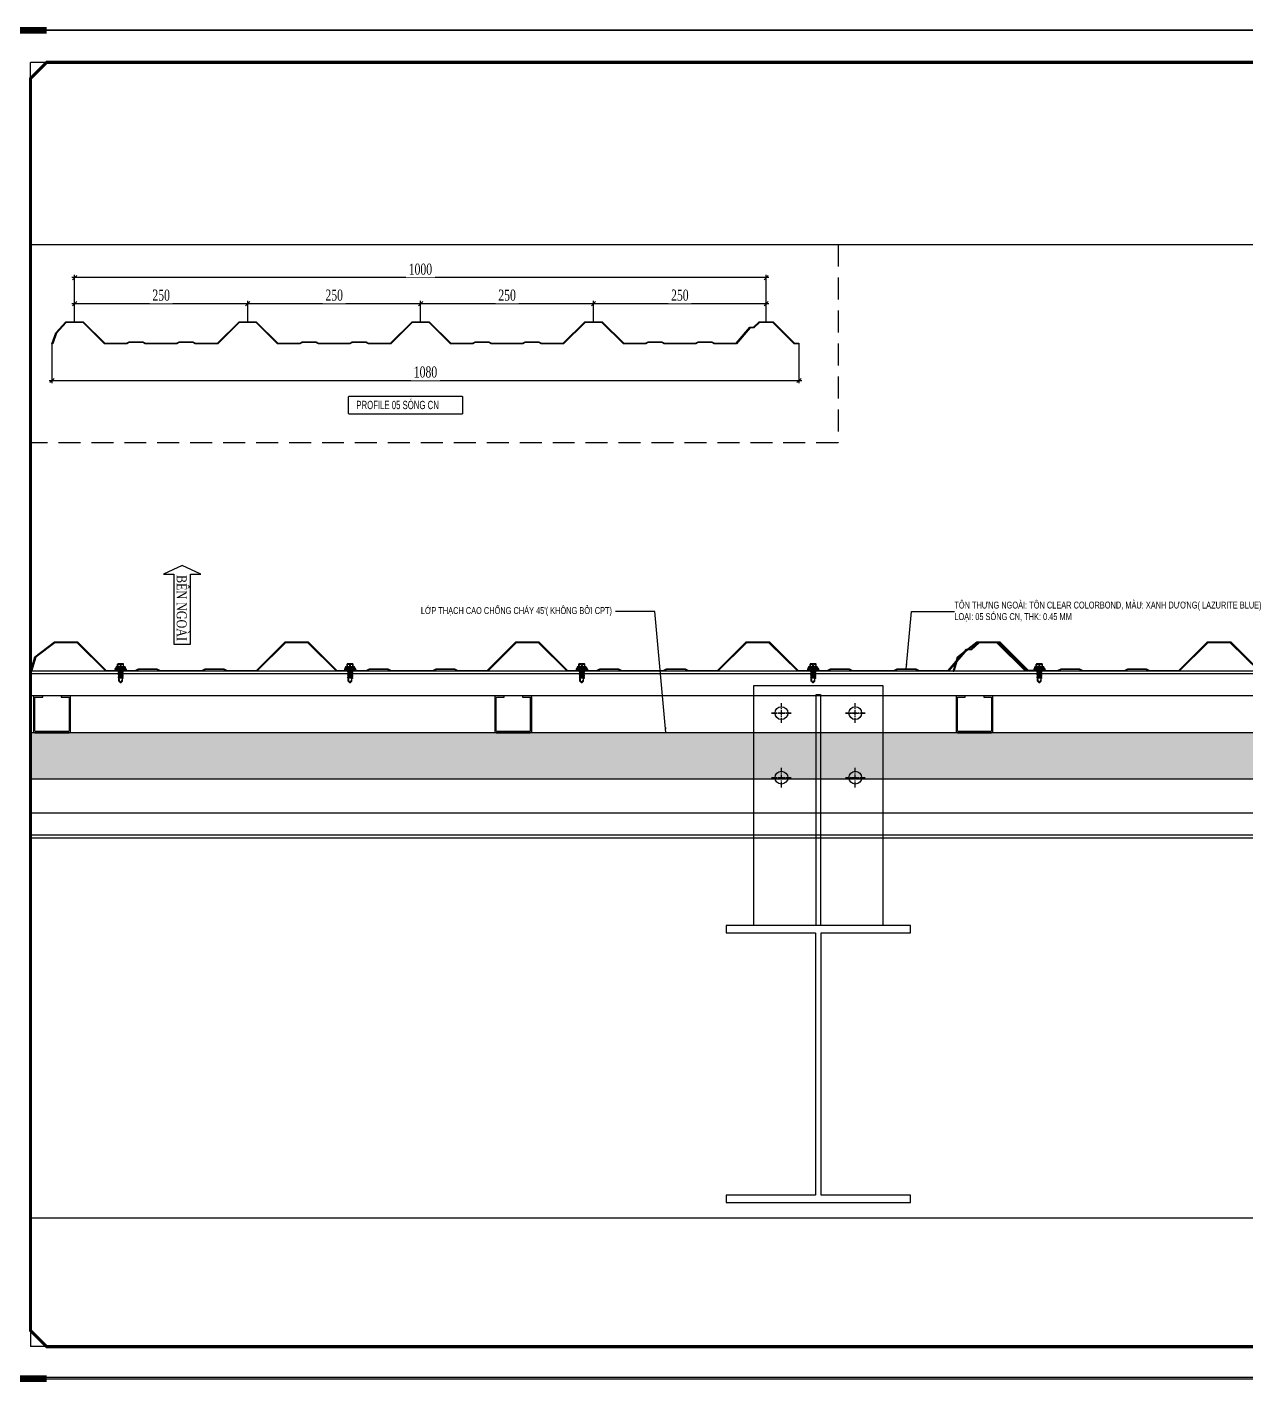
# Model space of a CAD drawing. Header units: inches. Extents: x 340055 to 349452, y -34649 to -30845.
# Drawn here: x 342817.2 to 343257.6, y -32250.6 to -31761.3 of the extents above; entities that cross this region are included whole.
import ezdxf

# ---------------------------------------------------------------- set-up
doc = ezdxf.new("R2010")
doc.units = ezdxf.units.IN
doc.header["$MEASUREMENT"] = 0
doc.linetypes.add('CENTER2', pattern=[28.575, 19.05, -3.175, 3.175, -3.175])
doc.linetypes.add('HIDDEN2', pattern=[4.7625, 3.175, -1.5875])
for name, color, linetype in [('2', 2, 'Continuous'), ('3', 3, 'Continuous'), ('7', 7, 'Continuous'), ('CAUTAO', 7, 'Continuous'), ('Co ban', 2, 'Continuous'), ('DIM', 8, 'Continuous'), ('NET IN', 3, 'Continuous'), ('STRUCTURE', 1, 'Continuous')]:
    doc.layers.add(name, color=color, linetype=linetype)
doc.layers.add('TL-TIILE BLOCK A2$0$TL-TITLE BLOCK 1', color=7, linetype='Continuous', lineweight=50)
doc.styles.add('ST1', font='times.ttf', dxfattribs={"width": 0.7})
doc.styles.add('ST1H', font='vnshxh.shx', dxfattribs={"width": 0.7})
doc.styles.add('vntimeh.shx', font='vntimeh.shx', dxfattribs={"width": 0.8, "bigfont": 'bigfont.shx'})
doc.dimstyles.new('3', dxfattribs={"dimtxt": 3.5, "dimasz": 1.8, "dimexe": 1, "dimexo": 0, "dimgap": 1, "dimtad": 1, "dimdec": 0, "dimlfac": 3, "dimzin": 0, "dimdsep": 46, "dimtxsty": 'ST1H', "dimblk": 'OBLIQUE', "dimcen": 1, "dimdle": 1, "dimclrd": 8, "dimclre": 8, "dimclrt": 3, "dimadec": 0, "dimazin": 0, "dimtfac": 1, "dimtdec": 0, "dimtix": 1, "dimtofl": 0, "dimtmove": 1, "dimatfit": 3, "dimfxl": 0, "dimtolj": 1, "dimtzin": 0, "dimlwd": -1, "dimlwe": -1, "dimarcsym": 0})
doc.dimstyles.new('4', dxfattribs={"dimtxt": 4, "dimasz": 1.5, "dimexe": 1, "dimexo": 0, "dimgap": 1, "dimtad": 1, "dimdec": 0, "dimlfac": 4, "dimzin": 0, "dimdsep": 46, "dimtxsty": 'ST1', "dimblk": 'OBLIQUE', "dimcen": 1, "dimdle": 1, "dimclrd": 8, "dimclre": 8, "dimclrt": 3, "dimadec": 0, "dimazin": 0, "dimtfac": 1, "dimtdec": 0, "dimtix": 1, "dimtmove": 0, "dimatfit": 3, "dimfxl": 0, "dimtolj": 1, "dimtzin": 0, "dimlwd": -1, "dimlwe": -1, "dimarcsym": 0})

# ---------------------------------------------------------------- blocks, each defined once
blk = doc.blocks.new('Short_Self_drilling')
at = {"layer": 'STRUCTURE', "color": 1, "linetype": 'Continuous'}
for p, q in [((6.4, 1.7), (-6.4, 1.7)), ((5.1, 3.8), (-5.1, 3.8)), ((-2.6, 2.9), (-5.1, 2.9)), ((-3.4, 3.8), (-3.4, 6.8)), ((3, 7.2), (-3, 7.2)), ((2.6, 2.9), (-2.6, 2.9)), ((-2.1, 2.8), (-2.1, 2.9)), ((6.3, 0), (0, 0)), ((2.2, 2.8), (2.2, 2.9)), ((2.2, -0.5), (2.2, 0)), ((5.1, 2.9), (2.6, 2.9)), ((3.4, 3.8), (3.4, 6.8)), ((3, -1.2), (-2.7, -0.2)), ((3, -2.7), (-2.7, -1.8)), ((3, -4.2), (-2.7, -3.3)), ((3, -5.8), (-2.7, -4.8)), ((3, -7.3), (-2.7, -6.3)), ((-1.9, -8), (-2.7, -7.9)), ((-2.1, -1.4), (-2.1, -0.9)), ((-2.1, -2.9), (-2.1, -2.4)), ((-2.1, -4.4), (-2.1, -3.9)), ((-2.1, -6), (-2.1, -5.4)), ((-2.1, -7.5), (-2.1, -7)), ((-2.1, -12.3), (-2.1, -8.5)), ((3, -8.8), (-1.1, -8.1)), ((2.1, -12.3), (2.1, -9.1)), ((2.2, -2), (2.2, -1.5)), ((2.2, -3.6), (2.2, -3)), ((2.2, -5.1), (2.2, -4.6)), ((2.2, -6.6), (2.2, -6.1)), ((2.2, -8.1), (2.2, -7.6))]:
    blk.add_line(p, q, dxfattribs=at)
blk.add_lwpolyline([(6.4, 1.3), (6.4, 1.7), (2.1, 2.8), (-2.1, 2.8), (-6.4, 1.7), (-6.4, 1.3)], close=True, dxfattribs=at)
for points in [[(-6.4, 1.3, -0.088869), (-6.3, 0), (0, 0)], [(-0.1, 3.8), (-0.3, 6.2, 0.338878), (-3.1, 6.2), (-3.3, 3.8)], [(3.3, 3.8), (3.1, 6.2, 0.338878), (0.3, 6.2), (0.1, 3.8)], [(2.1, -12.3), (0.2, -14.2, -0.333596), (-0.2, -14.2), (-2.1, -12.3)], [(-0.1, -14), (-1, -12.2, -0.148657), (-1.4, -11.2), (-2, -7.7, -0.815006), (-1.2, -7.8, 0.150833), (-0.8, -8.7)], [(2.1, -12.3), (1.7, -11.7, 0.52242), (0.9, -11.7), (-0.2, -14.2)]]:
    blk.add_lwpolyline(points, format="xyb", dxfattribs=at)
for points in [[(3, -1.2), (2.2, -1.5), (-2.1, -0.8), (-2.7, -0.2), (-2.4, 0)], [(3, -2.7), (2.2, -3), (-2.1, -2.4), (-2.7, -1.8), (-2.1, -1.4), (2.2, -2), (3, -2.7)], [(3, -4.2), (2.2, -4.6), (-2.1, -3.9), (-2.7, -3.3), (-2.1, -2.9), (2.2, -3.6), (3, -4.2)], [(3, -5.8), (2.2, -6.1), (-2.1, -5.4), (-2.7, -4.8), (-2.1, -4.4), (2.2, -5.1), (3, -5.8)], [(3, -7.3), (2.2, -7.6), (-2.1, -7), (-2.7, -6.3), (-2.1, -6), (2.2, -6.6), (3, -7.3)], [(-1.8, -8.5), (-2.1, -8.5), (-2.7, -7.9), (-2.1, -7.5), (-1.8, -7.5)], [(-1.3, -7.6), (2.2, -8.1), (3, -8.8)], [(-1.2, 0), (2.2, -0.5), (3, -1.2)], [(3, -8.8), (2.2, -9.1), (-0.8, -8.7)]]:
    blk.add_lwpolyline(points, dxfattribs=at)
for centre, radius, start, end in [((-5, 3.3), 0.455, 109.7949, 250.2674), ((-3, 6.8), 0.429, 90.0311, 180.0311), ((3, 6.8), 0.429, 0.0311, 90.0311), ((5.1, 3.3), 0.435, 279.7276, 80.3347), ((10, 0.2), 3.74, 162.2963, 182.6103)]:
    blk.add_arc(centre, radius, start, end, dxfattribs=at)
blk = doc.blocks.new('_Oblique')
at = {"color": 0, "linetype": 'ByBlock', "lineweight": -2}
blk.add_line((-0.5, -0.5), (0.5, 0.5), dxfattribs=at)
blk = doc.blocks.new('*D592')
at = {"color": 8, "linetype": 'Continuous', "transparency": 16777216}
for p, q in [((342834.34, -31867.68), (342834.34, -31860.15)), ((342896.86, -31867.93), (342896.86, -31860.15)), ((342833.34, -31861.15), (342897.86, -31861.15))]:
    blk.add_line(p, q, dxfattribs=at)
at = {"layer": 'Defpoints', "color": 0, "transparency": 16777216}
for p in [(342896.86, -31861.15), (342834.34, -31867.68), (342896.86, -31867.93)]:
    blk.add_point(p, dxfattribs=at)
at = {"color": 8, "transparency": 16777216, "xscale": 1.5, "yscale": 1.5, "zscale": 1.5, "rotation": 180}
blk.add_blockref('_Oblique', (342834.34, -31861.15), dxfattribs=at)
at = {"color": 8, "transparency": 16777216, "xscale": 1.5, "yscale": 1.5, "zscale": 1.5}
blk.add_blockref('_Oblique', (342896.86, -31861.15), dxfattribs=at)
at = {"color": 3, "transparency": 16777216, "insert": (342865.6, -31858.11), "char_height": 4, "attachment_point": 5, "style": 'ST1', "bg_fill": 3, "box_fill_scale": 1.25, "bg_fill_color": 256, "bg_fill_true_color": 13158600, "bg_fill_transparency": 0}
blk.add_mtext('\\A1;250', dxfattribs=at)
blk = doc.blocks.new('*D593')
at = {"color": 8, "linetype": 'Continuous', "transparency": 16777216}
for p, q in [((342896.86, -31867.93), (342896.86, -31860.15)), ((342959.37, -31867.93), (342959.37, -31860.15)), ((342895.86, -31861.15), (342960.37, -31861.15))]:
    blk.add_line(p, q, dxfattribs=at)
at = {"layer": 'Defpoints', "color": 0, "transparency": 16777216}
for p in [(342959.37, -31861.15), (342896.86, -31867.93), (342959.37, -31867.93)]:
    blk.add_point(p, dxfattribs=at)
at = {"color": 8, "transparency": 16777216, "xscale": 1.5, "yscale": 1.5, "zscale": 1.5, "rotation": 180}
blk.add_blockref('_Oblique', (342896.86, -31861.15), dxfattribs=at)
at = {"color": 8, "transparency": 16777216, "xscale": 1.5, "yscale": 1.5, "zscale": 1.5}
blk.add_blockref('_Oblique', (342959.37, -31861.15), dxfattribs=at)
at = {"color": 3, "transparency": 16777216, "insert": (342928.12, -31858.11), "char_height": 4, "attachment_point": 5, "style": 'ST1', "bg_fill": 3, "box_fill_scale": 1.25, "bg_fill_color": 256, "bg_fill_true_color": 13158600, "bg_fill_transparency": 0}
blk.add_mtext('\\A1;250', dxfattribs=at)
blk = doc.blocks.new('*D594')
at = {"color": 8, "linetype": 'Continuous', "transparency": 16777216}
for p, q in [((342959.37, -31867.93), (342959.37, -31860.15)), ((343021.83, -31867.93), (343021.83, -31860.15)), ((342958.37, -31861.15), (343022.83, -31861.15))]:
    blk.add_line(p, q, dxfattribs=at)
at = {"layer": 'Defpoints', "color": 0, "transparency": 16777216}
for p in [(343021.83, -31861.15), (342959.37, -31867.93), (343021.83, -31867.93)]:
    blk.add_point(p, dxfattribs=at)
at = {"color": 8, "transparency": 16777216, "xscale": 1.5, "yscale": 1.5, "zscale": 1.5, "rotation": 180}
blk.add_blockref('_Oblique', (342959.37, -31861.15), dxfattribs=at)
at = {"color": 8, "transparency": 16777216, "xscale": 1.5, "yscale": 1.5, "zscale": 1.5}
blk.add_blockref('_Oblique', (343021.83, -31861.15), dxfattribs=at)
at = {"color": 3, "transparency": 16777216, "insert": (342990.6, -31858.11), "char_height": 4, "attachment_point": 5, "style": 'ST1', "bg_fill": 3, "box_fill_scale": 1.25, "bg_fill_color": 256, "bg_fill_true_color": 13158600, "bg_fill_transparency": 0}
blk.add_mtext('\\A1;250', dxfattribs=at)
blk = doc.blocks.new('*D595')
at = {"color": 8, "linetype": 'Continuous', "transparency": 16777216}
for p, q in [((343021.83, -31867.93), (343021.83, -31860.15)), ((343084.23, -31867.93), (343084.23, -31860.15)), ((343020.83, -31861.15), (343085.23, -31861.15))]:
    blk.add_line(p, q, dxfattribs=at)
at = {"layer": 'Defpoints', "color": 0, "transparency": 16777216}
for p in [(343084.23, -31861.15), (343021.83, -31867.93), (343084.23, -31867.93)]:
    blk.add_point(p, dxfattribs=at)
at = {"color": 8, "transparency": 16777216, "xscale": 1.5, "yscale": 1.5, "zscale": 1.5, "rotation": 180}
blk.add_blockref('_Oblique', (343021.83, -31861.15), dxfattribs=at)
at = {"color": 8, "transparency": 16777216, "xscale": 1.5, "yscale": 1.5, "zscale": 1.5}
blk.add_blockref('_Oblique', (343084.23, -31861.15), dxfattribs=at)
at = {"color": 3, "transparency": 16777216, "insert": (343053.03, -31858.11), "char_height": 4, "attachment_point": 5, "style": 'ST1', "bg_fill": 3, "box_fill_scale": 1.25, "bg_fill_color": 256, "bg_fill_true_color": 13158600, "bg_fill_transparency": 0}
blk.add_mtext('\\A1;250', dxfattribs=at)
blk = doc.blocks.new('*D596')
at = {"color": 8, "linetype": 'Continuous', "transparency": 16777216}
for p, q in [((342834.34, -31867.68), (342834.34, -31850.76)), ((343084.23, -31867.93), (343084.23, -31850.76)), ((343085.23, -31851.76), (342833.34, -31851.76))]:
    blk.add_line(p, q, dxfattribs=at)
at = {"layer": 'Defpoints', "color": 0, "transparency": 16777216}
for p in [(342834.34, -31851.76), (342834.34, -31867.68), (343084.23, -31867.93)]:
    blk.add_point(p, dxfattribs=at)
at = {"color": 8, "transparency": 16777216, "xscale": 1.5, "yscale": 1.5, "zscale": 1.5, "rotation": 180}
blk.add_blockref('_Oblique', (342834.34, -31851.76), dxfattribs=at)
at = {"color": 8, "transparency": 16777216, "xscale": 1.5, "yscale": 1.5, "zscale": 1.5}
blk.add_blockref('_Oblique', (343084.23, -31851.76), dxfattribs=at)
at = {"color": 3, "transparency": 16777216, "insert": (342959.28, -31848.73), "char_height": 4, "attachment_point": 5, "style": 'ST1', "bg_fill": 3, "box_fill_scale": 1.25, "bg_fill_color": 256, "bg_fill_true_color": 13158600, "bg_fill_transparency": 0}
blk.add_mtext('\\A1;1000', dxfattribs=at)
blk = doc.blocks.new('*D597')
at = {"color": 8, "linetype": 'Continuous', "transparency": 16777216}
for p, q in [((342826.15, -31875.72), (342826.15, -31889.9)), ((343096.07, -31875.67), (343096.07, -31889.9)), ((342825.15, -31888.9), (343097.07, -31888.9))]:
    blk.add_line(p, q, dxfattribs=at)
at = {"layer": 'Defpoints', "color": 0, "transparency": 16777216}
for p in [(342826.15, -31875.72), (343096.07, -31875.67), (343096.07, -31888.9)]:
    blk.add_point(p, dxfattribs=at)
at = {"color": 8, "transparency": 16777216, "xscale": 1.5, "yscale": 1.5, "zscale": 1.5, "rotation": 180}
blk.add_blockref('_Oblique', (342826.15, -31888.9), dxfattribs=at)
at = {"color": 8, "transparency": 16777216, "xscale": 1.5, "yscale": 1.5, "zscale": 1.5}
blk.add_blockref('_Oblique', (343096.07, -31888.9), dxfattribs=at)
at = {"color": 3, "transparency": 16777216, "insert": (342961.11, -31885.87), "char_height": 4, "attachment_point": 5, "style": 'ST1', "bg_fill": 3, "box_fill_scale": 1.25, "bg_fill_color": 256, "bg_fill_true_color": 13158600, "bg_fill_transparency": 0}
blk.add_mtext('\\A1;1080', dxfattribs=at)
blk = doc.blocks.new('kt kien truc 1')
at = {"layer": 'Defpoints'}
for p, q in [((20, 410), (15, 410)), ((15, 405), (15, 410)), ((15, 15), (15, 10)), ((20, 10), (15, 10))]:
    blk.add_line(p, q, dxfattribs=at)
at = {"layer": 'Defpoints', "color": 8, "const_width": 2}
for points in [[(0, 400), (0, 420), (20, 420)], [(0, 20), (0, 0), (20, 0)]]:
    blk.add_lwpolyline(points, dxfattribs=at)
at = {"layer": 'Defpoints', "color": 8}
blk.add_lwpolyline([(0, 0), (594, 0), (594, 420), (0, 420)], close=True, dxfattribs=at)
at = {"layer": 'TL-TIILE BLOCK A2$0$TL-TITLE BLOCK 1', "const_width": 1}
blk.add_lwpolyline([(20, 10), (579, 10), (584, 15), (584, 405), (579, 410), (20, 410), (15, 405), (15, 15)], close=True, dxfattribs=at)

msp = doc.modelspace()

# ---------------------------------------------------------------- hatches: boundary and pattern name
h = msp.add_hatch()
h.set_pattern_fill('HOUND', color=8, scale=15, style=0)
h.set_pattern_definition([(0, (12916.5322, 2394.0053), (3.75, 0.9375), [15, -7.5]), (90, (12916.5322, 2394.0053), (-0.9375, -3.75), [15, -7.5])])
h.paths.add_polyline_path([(342818.4042, -32032.8342), (343387.7421, -32032.8342), (343387.7421, -32016.1675), (342818.4042, -32016.1675)])

# ---------------------------------------------------------------- linework, layer by layer
at = {"color": 94}
for p, q in [((343387.7421, -31994.8342), (342818.4042, -31994.8342)), ((343387.7421, -32002.8342), (342818.4042, -32002.8342)), ((343387.7421, -32045.1675), (342818.4042, -32045.1675)), ((343387.7421, -32053.1675), (342818.4042, -32053.1675))]:
    msp.add_line(p, q, dxfattribs=at)
at = {"color": 8}
for points in [[(342818.4042, -31839.8483), (343387.7421, -31839.8483), (343387.7421, -32191.4281), (342818.4042, -32191.4281)], [(342818.4042, -32032.8342), (343387.7421, -32032.8342), (343387.7421, -32016.1675), (342818.4042, -32016.1675)]]:
    msp.add_lwpolyline(points, close=True, dxfattribs=at)
at = {"color": 3, "ltscale": 15}
for points in [[(343096.0678, -31875.6678), (343094.3497, -31875.6678), (343086.6235, -31867.93), (343081.8283, -31867.93), (343079.7195, -31869.896), (343078.488, -31869.896), (343073.5447, -31875.6678), (343065.47, -31875.6678), (343064.564, -31875.2185), (343059.689, -31875.2185), (343058.783, -31875.6678), (343047.3904, -31875.6678), (343046.4844, -31875.2185), (343041.6095, -31875.2185), (343040.7035, -31875.6678), (343032.6407, -31875.6678), (343024.8518, -31867.93), (343018.808, -31867.93), (343011.0192, -31875.6678), (343002.9564, -31875.6678), (343002.0504, -31875.2185), (342997.1754, -31875.2185), (342996.2694, -31875.6678), (342984.8768, -31875.6678), (342983.9708, -31875.2185), (342979.0959, -31875.2185), (342978.1899, -31875.6678), (342970.1265, -31875.6678), (342962.3962, -31867.93), (342956.3534, -31867.93), (342948.6231, -31875.6678), (342940.4957, -31875.6678), (342939.5897, -31875.2185), (342934.7147, -31875.2185), (342933.8087, -31875.6678), (342922.4161, -31875.6678), (342921.5101, -31875.2185), (342916.6351, -31875.2185), (342915.7292, -31875.6678), (342907.6664, -31875.6678), (342899.8775, -31867.93), (342893.8337, -31867.93), (342886.0449, -31875.6678), (342877.918, -31875.6678), (342877.012, -31875.2185), (342872.137, -31875.2185), (342871.2311, -31875.6678), (342859.8384, -31875.6678), (342858.9324, -31875.2185), (342854.0575, -31875.2185), (342853.1515, -31875.6678), (342845.0882, -31875.6678), (342837.3578, -31867.93), (342831.2958, -31867.93), (342827.8279, -31871.8424), (342826.3977, -31875.7154), (342826.1477, -31875.7154), (342827.5779, -31871.7186), (342831.2114, -31867.68), (342837.4614, -31867.68), (342845.1918, -31875.4178), (342853.0929, -31875.4178), (342853.9989, -31874.9685), (342858.991, -31874.9685), (342859.897, -31875.4178), (342871.1725, -31875.4178), (342872.0785, -31874.9685), (342877.0706, -31874.9685), (342877.9766, -31875.4178), (342885.9418, -31875.4178), (342893.7306, -31867.68), (342899.9806, -31867.68), (342907.7695, -31875.4178), (342915.6706, -31875.4178), (342916.5766, -31874.9685), (342921.5687, -31874.9685), (342922.4747, -31875.4178), (342933.7502, -31875.4178), (342934.6561, -31874.9685), (342939.6483, -31874.9685), (342940.5542, -31875.4178), (342948.5195, -31875.4178), (342956.2498, -31867.68), (342962.4998, -31867.68), (342970.2302, -31875.4178), (342978.1313, -31875.4178), (342979.0373, -31874.9685), (342984.0294, -31874.9685), (342984.9354, -31875.4178), (342996.2109, -31875.4178), (342997.1168, -31874.9685), (343002.109, -31874.9685), (343003.0149, -31875.4178), (343010.9161, -31875.4178), (343018.7049, -31867.68), (343024.9549, -31867.68), (343032.7438, -31875.4178), (343040.6449, -31875.4178), (343041.5509, -31874.9685), (343046.543, -31874.9685), (343047.449, -31875.4178), (343058.7245, -31875.4178), (343059.6304, -31874.9685), (343064.6226, -31874.9685), (343065.5285, -31875.4178), (343073.4297, -31875.4178), (343078.373, -31869.646), (343079.621, -31869.646), (343081.7298, -31867.68), (343086.722, -31867.68), (343094.4333, -31875.404), (343096.0678, -31875.404)], [(343181.9644, -31993.9453), (343177.8957, -31993.9453), (343167.5941, -31983.6282), (343161.2006, -31983.6282), (343158.3888, -31986.2495), (343156.7469, -31986.2495), (343150.1558, -31993.9453), (343139.3895, -31993.9453), (343138.1815, -31993.3463), (343131.6815, -31993.3463), (343130.4736, -31993.9453), (343115.2834, -31993.9453), (343114.0754, -31993.3463), (343107.5754, -31993.3463), (343106.3675, -31993.9453), (343095.6171, -31993.9453), (343085.232, -31983.6282), (343077.1735, -31983.6282), (343066.7884, -31993.9453), (343056.038, -31993.9453), (343054.83, -31993.3463), (343048.3301, -31993.3463), (343047.1221, -31993.9453), (343031.9319, -31993.9453), (343030.7239, -31993.3463), (343024.224, -31993.3463), (343023.016, -31993.9453), (343012.2649, -31993.9453), (343001.9577, -31983.6282), (342993.9007, -31983.6282), (342983.5936, -31993.9453), (342972.757, -31993.9453), (342971.5491, -31993.3463), (342965.0491, -31993.3463), (342963.8412, -31993.9453), (342948.651, -31993.9453), (342947.443, -31993.3463), (342940.943, -31993.3463), (342939.7351, -31993.9453), (342928.9847, -31993.9453), (342918.5996, -31983.6282), (342910.5411, -31983.6282), (342900.156, -31993.9453), (342889.3202, -31993.9453), (342888.1122, -31993.3463), (342881.6122, -31993.3463), (342880.4043, -31993.9453), (342865.2141, -31993.9453), (342864.0061, -31993.3463), (342857.5061, -31993.3463), (342856.2982, -31993.9453), (342845.5471, -31993.9453), (342835.2399, -31983.6282), (342827.1573, -31983.6282), (342820.3111, -31988.8447), (342818.7375, -31994.0088), (342818.4042, -31994.0088), (342819.9778, -31988.6796), (342827.0447, -31983.2949), (342835.3781, -31983.2949), (342845.6852, -31993.612), (342856.2201, -31993.612), (342857.428, -31993.0129), (342864.0842, -31993.0129), (342865.2922, -31993.612), (342880.3262, -31993.612), (342881.5341, -31993.0129), (342888.1903, -31993.0129), (342889.3983, -31993.612), (342900.0186, -31993.612), (342910.4037, -31983.2949), (342918.737, -31983.2949), (342929.1221, -31993.612), (342939.657, -31993.612), (342940.8649, -31993.0129), (342947.5211, -31993.0129), (342948.7291, -31993.612), (342963.763, -31993.612), (342964.971, -31993.0129), (342971.6272, -31993.0129), (342972.8352, -31993.612), (342983.4554, -31993.612), (342993.7626, -31983.2949), (343002.0959, -31983.2949), (343012.4031, -31993.612), (343022.9379, -31993.612), (343024.1459, -31993.0129), (343030.8021, -31993.0129), (343032.01, -31993.612), (343047.044, -31993.612), (343048.252, -31993.0129), (343054.9081, -31993.0129), (343056.1161, -31993.612), (343066.651, -31993.612), (343077.0361, -31983.2949), (343085.3694, -31983.2949), (343095.7545, -31993.612), (343106.2894, -31993.612), (343107.4973, -31993.0129), (343114.1535, -31993.0129), (343115.3615, -31993.612), (343130.3955, -31993.612), (343131.6034, -31993.0129), (343138.2596, -31993.0129), (343139.4676, -31993.612), (343150.0024, -31993.612), (343156.5935, -31985.9162), (343158.2575, -31985.9162), (343161.0693, -31983.2949), (343167.7255, -31983.2949), (343178.0072, -31993.5935), (343181.9644, -31993.5935)]]:
    msp.add_lwpolyline(points, close=True, dxfattribs=at)
msp.add_lwpolyline([(343262.318, -31993.9453), (343251.9329, -31983.6282), (343243.8744, -31983.6282), (343233.4893, -31993.9453), (343222.6535, -31993.9453), (343221.4455, -31993.3463), (343214.9456, -31993.3463), (343213.7376, -31993.9453), (343198.5474, -31993.9453), (343197.3394, -31993.3463), (343190.8395, -31993.3463), (343189.6315, -31993.9453), (343178.8804, -31993.9453), (343168.5733, -31983.6282), (343160.4906, -31983.6282), (343153.6444, -31988.8447), (343152.0709, -31994.0088), (343151.7375, -31994.0088), (343153.3111, -31988.6796), (343160.3781, -31983.2949), (343168.7114, -31983.2949), (343179.0186, -31993.612), (343189.5534, -31993.612), (343190.7614, -31993.0129), (343197.4176, -31993.0129), (343198.6255, -31993.612), (343213.6595, -31993.612), (343214.8675, -31993.0129), (343221.5236, -31993.0129), (343222.7316, -31993.612), (343233.3519, -31993.612), (343243.737, -31983.2949), (343252.0703, -31983.2949), (343262.4554, -31993.612)], dxfattribs=at)
at = {"color": 94}
msp.add_lwpolyline([(342818.4042, -32054.0564), (343387.7421, -32054.0564), (343387.7421, -31993.9453), (342818.4042, -31993.9453)], close=True, dxfattribs=at)
at = {"color": 1, "true_color": 0xfa051e}
for points in [[(342829.5012, -32003.3342), (342832.0846, -32003.3342, -0.41421356), (342832.3346, -32003.5842), (342832.3346, -32015.4175, -0.41421356), (342832.0846, -32015.6675), (342820.2512, -32015.6675, -0.41421356), (342820.0012, -32015.4175), (342820.0012, -32003.5842, -0.41421356), (342820.2512, -32003.3342), (342822.8346, -32003.3342), (342822.8346, -32002.8342), (342820.0012, -32002.8342, 0.41421356), (342819.5012, -32003.3342), (342819.5012, -32015.6675, 0.41421356), (342820.0012, -32016.1675), (342832.3346, -32016.1675, 0.41421356), (342832.8346, -32015.6675), (342832.8346, -32003.3342, 0.41421356), (342832.3346, -32002.8342), (342829.5012, -32002.8342)], [(342996.1679, -32003.3342), (342998.7512, -32003.3342, -0.41421356), (342999.0012, -32003.5842), (342999.0012, -32015.4175, -0.41421356), (342998.7512, -32015.6675), (342986.9179, -32015.6675, -0.41421356), (342986.6679, -32015.4175), (342986.6679, -32003.5842, -0.41421356), (342986.9179, -32003.3342), (342989.5012, -32003.3342), (342989.5012, -32002.8342), (342986.6679, -32002.8342, 0.41421356), (342986.1679, -32003.3342), (342986.1679, -32015.6675, 0.41421356), (342986.6679, -32016.1675), (342999.0012, -32016.1675, 0.41421356), (342999.5012, -32015.6675), (342999.5012, -32003.3342, 0.41421356), (342999.0012, -32002.8342), (342996.1679, -32002.8342)], [(343162.8346, -32003.3342), (343165.4179, -32003.3342, -0.41421356), (343165.6679, -32003.5842), (343165.6679, -32015.4175, -0.41421356), (343165.4179, -32015.6675), (343153.5846, -32015.6675, -0.41421356), (343153.3346, -32015.4175), (343153.3346, -32003.5842, -0.41421356), (343153.5846, -32003.3342), (343156.1679, -32003.3342), (343156.1679, -32002.8342), (343153.3346, -32002.8342, 0.41421356), (343152.8346, -32003.3342), (343152.8346, -32015.6675, 0.41421356), (343153.3346, -32016.1675), (343165.6679, -32016.1675, 0.41421356), (343166.1679, -32015.6675), (343166.1679, -32003.3342, 0.41421356), (343165.6679, -32002.8342), (343162.8346, -32002.8342)]]:
    msp.add_lwpolyline(points, format="xyb", close=True, dxfattribs=at)
at = {"color": 8}
msp.add_lwpolyline([(342996.1679, -32003.3342), (342998.7512, -32003.3342, -0.41421356), (342999.0012, -32003.5842), (342999.0012, -32015.4175, -0.41421356), (342998.7512, -32015.6675), (342986.9179, -32015.6675, -0.41421356), (342986.6679, -32015.4175), (342986.6679, -32003.5842, -0.41421356), (342986.9179, -32003.3342), (342989.5012, -32003.3342), (342989.5012, -32002.8342), (342986.6679, -32002.8342, 0.41421356), (342986.1679, -32003.3342), (342986.1679, -32015.6675, 0.41421356), (342986.6679, -32016.1675), (342999.0012, -32016.1675, 0.41421356), (342999.5012, -32015.6675), (342999.5012, -32003.3342, 0.41421356), (342999.0012, -32002.8342), (342996.1679, -32002.8342)], format="xyb", close=True, dxfattribs=at)
at = {"layer": '2', "color": 1}
msp.add_lwpolyline([(343104.0732, -32183.2009), (343104.0732, -32088.3898), (343136.4065, -32088.3898), (343136.4065, -32085.7231), (343069.7398, -32085.7231), (343069.7398, -32088.3898), (343102.0732, -32088.3898), (343102.0732, -32183.2009), (343069.7398, -32183.2009), (343069.7398, -32185.8675), (343136.4065, -32185.8675), (343136.4065, -32183.2009)], close=True, dxfattribs=at)
at = {"layer": '7', "color": 9, "ltscale": 0.3}
for points in [[(343126.4065, -32085.7231), (343079.7398, -32085.7231), (343079.7398, -31999.0564), (343126.4065, -31999.0564)], [(343102.2398, -32002.3898), (343103.9065, -32002.3898), (343103.9065, -32085.7231), (343102.2398, -32085.7231)]]:
    msp.add_lwpolyline(points, close=True, dxfattribs=at)
at = {"layer": 'CAUTAO', "color": 3}
msp.add_lwpolyline([(342873.2232, -31955.792), (342866.4732, -31958.8691), (342870.2232, -31958.8691), (342870.2232, -31984.1155), (342876.2232, -31984.1155), (342876.2232, -31958.8691), (342879.9542, -31958.8691), (342873.2232, -31955.792)], dxfattribs=at)
at = {"layer": 'Co ban', "color": 71}
for centre in [(343089.7398, -32009.0564), (343116.4065, -32009.0564), (343089.7398, -32032.3898), (343116.4065, -32032.3898)]:
    msp.add_circle(centre, 2.3123, dxfattribs=at)
at = {"layer": 'DIM', "color": 5, "linetype": 'CENTER2', "ltscale": 0.1}
for p, q in [((343089.7398, -32012.6075), (343089.7398, -32005.5053)), ((343089.7398, -32012.6075), (343089.7398, -32005.5053)), ((343116.4065, -32012.6075), (343116.4065, -32005.5053)), ((343116.4065, -32012.6075), (343116.4065, -32005.5053)), ((343086.1887, -32009.0564), (343093.2909, -32009.0564)), ((343093.2909, -32009.0564), (343086.1887, -32009.0564)), ((343119.9576, -32009.0564), (343112.8554, -32009.0564)), ((343112.8554, -32009.0564), (343119.9576, -32009.0564)), ((343089.7398, -32035.9409), (343089.7398, -32028.8387)), ((343089.7398, -32035.9409), (343089.7398, -32028.8387)), ((343116.4065, -32035.9409), (343116.4065, -32028.8387)), ((343116.4065, -32035.9409), (343116.4065, -32028.8387)), ((343086.1887, -32032.3898), (343093.2909, -32032.3898)), ((343093.2909, -32032.3898), (343086.1887, -32032.3898)), ((343119.9576, -32032.3898), (343112.8554, -32032.3898)), ((343112.8554, -32032.3898), (343119.9576, -32032.3898))]:
    msp.add_line(p, q, dxfattribs=at)

# ---------------------------------------------------------------- block references
at = {"color": 1, "xscale": 0.320000000024784, "yscale": 0.320000000024784, "zscale": 0.320000000024784, "rotation": 359.9688724451954}
for p in [(342850.9526, -31993.612), (342933.8594, -31993.612), (343017.5982, -31993.612), (343101.1748, -31993.612), (343182.9328, -31993.612)]:
    msp.add_blockref('Short_Self_drilling', p, dxfattribs=at)

# ---------------------------------------------------------------- texts
at = {"layer": 'CAUTAO', "color": 3, "insert": (342872.991, -31971.0995), "char_height": 3.6, "attachment_point": 5, "rotation": 270, "style": 'vntimeh.shx'}
msp.add_mtext('\\A1;bªn ngoµi', dxfattribs=at)

# ---------------------------------------------------------------- leaders
at = {"color": 9}
msp.add_leader([(343048.0073, -32016.0496), (343043.9888, -31972.3912), (343028.5027, -31972.3912)], dimstyle='3', override={"dimgap": 1, "dimtad": 0}, dxfattribs=at)

# ---------------------------------------------------------------- next in the draw order: texts
at = {"layer": '3', "char_height": 2.5, "style": 'ST1H', "bg_fill": 2}
for s, insert, attachment_point in [('\\A1;t«n th\xadng NGOµI: T¤N CLEAR COLORBOND, mµu: Xanh d\xad¬ng( Lazurite blue)\\PlO¹I: 05 SãNG CN, THK: 0.45 MM', (343152.2166, -31972.3912), 4), ("\\A1;líP TH¹CH CAO CHèNG CH¸Y 45'( KH¤NG BëI cpt)", (343028.5027, -31972.3912), 6)]:
    msp.add_mtext(s, dxfattribs=dict(at, insert=insert, attachment_point=attachment_point))

# ---------------------------------------------------------------- next in the draw order: dimensions: what is measured, and where the dimension line sits
at = {"color": 2}
for base, p1, p2, picture, middle in [((342896.8556, -31861.1464), (342834.3364, -31867.68), (342896.8556, -31867.93), '*D592', (342865.596, -31858.1118)), ((343096.0678, -31888.9014), (342826.1477, -31875.7154), (343096.0678, -31875.6678), '*D597', (342961.1078, -31885.8668))]:
    dim = msp.add_linear_dim(base=base, p1=p1, p2=p2, dimstyle='4', dxfattribs=at)
    dim.commit()
    dim.dimension.update_dxf_attribs({"geometry": picture, "text_midpoint": middle})

# ---------------------------------------------------------------- next in the draw order: texts
at = {"layer": '3', "insert": (342935.3555, -31895.2845), "char_height": 3, "attachment_point": 4, "style": 'ST1H', "bg_fill": 2}
msp.add_mtext('\\A1;\\P PROFILE 05 SãNG CN', dxfattribs=at)

# ---------------------------------------------------------------- next in the draw order: dimensions: what is measured, and where the dimension line sits
at = {"color": 2}
dim = msp.add_linear_dim(base=(342959.3748, -31861.1464), p1=(342896.8556, -31867.93), p2=(342959.3748, -31867.93), dimstyle='4', override={"dimtmove": 1}, dxfattribs=at)
dim.commit()
dim.dimension.update_dxf_attribs({"geometry": '*D593', "text_midpoint": (342928.1152, -31858.1118)})

# ---------------------------------------------------------------- next in the draw order: leaders
at = {"color": 9}
msp.add_leader([(343134.8172, -31993.1789), (343136.7306, -31972.3912), (343152.2166, -31972.3912)], dimstyle='3', override={"dimgap": 1, "dimtad": 0}, dxfattribs=at)

# ---------------------------------------------------------------- next in the draw order: linework, layer by layer
at = {"color": 1}
msp.add_lwpolyline([(342933.5732, -31894.6048), (342974.2656, -31894.6048, -0.41421356), (342974.5156, -31894.8548), (342974.5156, -31900.7864, -0.41421356), (342974.2656, -31901.0364), (342933.5732, -31901.0364, -0.41421356), (342933.3232, -31900.7864), (342933.3232, -31894.8548, -0.41421356)], format="xyb", close=True, dxfattribs=at)

# ---------------------------------------------------------------- next in the draw order: dimensions: what is measured, and where the dimension line sits
at = {"color": 2}
dim = msp.add_linear_dim(base=(343021.8299, -31861.1464), p1=(342959.3748, -31867.93), p2=(343021.8299, -31867.93), dimstyle='4', override={"dimtmove": 1}, dxfattribs=at)
dim.commit()
dim.dimension.update_dxf_attribs({"geometry": '*D594', "text_midpoint": (342990.6024, -31858.1118)})

# ---------------------------------------------------------------- next in the draw order: dimensions: what is measured, and where the dimension line sits
dim = msp.add_linear_dim(base=(343084.2259, -31861.1464), p1=(343021.8299, -31867.93), p2=(343084.2259, -31867.93), dimstyle='4', override={"dimtmove": 1}, dxfattribs=at)
dim.commit()
dim.dimension.update_dxf_attribs({"geometry": '*D595', "text_midpoint": (343053.0279, -31858.1118)})

# ---------------------------------------------------------------- next in the draw order: dimensions: what is measured, and where the dimension line sits
dim = msp.add_linear_dim(base=(342834.3364, -31851.7643), p1=(343084.2259, -31867.93), p2=(342834.3364, -31867.68), dimstyle='4', dxfattribs=at)
dim.commit()
dim.dimension.update_dxf_attribs({"geometry": '*D596', "text_midpoint": (342959.2812, -31848.7296)})

# ---------------------------------------------------------------- next in the draw order: linework, layer by layer
at = {"color": 8, "linetype": 'HIDDEN2', "ltscale": 2.5}
msp.add_lwpolyline([(342818.4042, -31839.8483), (343110.2616, -31839.8483), (343110.2616, -31911.4156), (342818.4042, -31911.4156)], close=True, dxfattribs=at)
at = {"layer": 'NET IN'}
msp.add_lwpolyline([(342801.0108, -31762.4377), (343489.7906, -31762.4377), (343489.7906, -32249.0382), (342801.0108, -32249.0382)], close=True, dxfattribs=at)

# ---------------------------------------------------------------- next in the draw order: block references
at = {"layer": '3', "xscale": 1.159562065285868, "yscale": 1.159562065285868, "zscale": 1.159562065285868}
msp.add_blockref('kt kien truc 1', (342801.0108, -32249.4537), dxfattribs=at)

doc.saveas('drawing.dxf')
